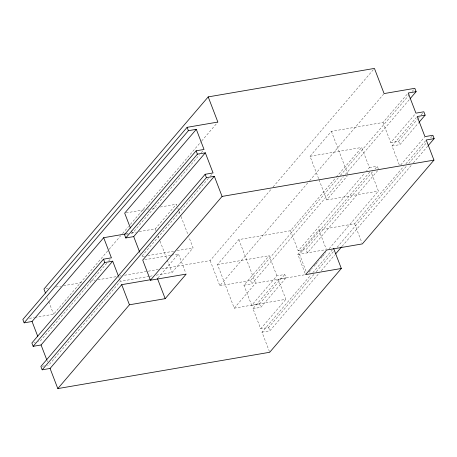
<?xml version="1.0" encoding="UTF-8"?>
<svg xmlns="http://www.w3.org/2000/svg" width="457" height="457" viewBox="0 0 457 457"><rect width="100%" height="100%" fill="white"/><g stroke="black" fill="none" stroke-linecap="round" stroke-linejoin="round"><path stroke-width="0.34" stroke-dasharray="2.29 1.71" d="M34.915 317.421L53.6 314.222L108.663 249.808M109.126 249.265L120.694 235.732M122.545 233.567L128.56 226.529M130.411 224.364L201.206 141.544M201.668 141.002L217.863 122.059M106.784 263.232L39.782 341.619L38.462 341.842M108.635 261.067L111.405 257.822M131.096 233.476L132.416 233.247L199.423 154.86M201.269 152.701L203.582 149.993M139.265 231.596L155.311 228.848L176.316 204.273L176.819 205.57M149.153 276.388L120.42 281.306L48.796 365.103L47.477 365.332M208.438 178.344L141.43 256.731L144.932 256.131M210.283 176.185L212.134 174.02M157.905 278.005L178.453 253.966L185.685 272.795M156.157 275.183L172.055 272.463L193.06 247.888L188.821 236.846M161.767 268.87L210.163 260.576L271.241 189.124M273.092 186.959L374.426 68.413M276.862 275.839L269.139 255.709L243.941 285.179L251.67 305.31L276.862 275.839L284.78 274.48L286.065 277.839L278.153 279.193L285.876 299.324L234.247 308.172L217.503 264.557L238.851 239.588L290.481 230.739L335.781 177.744M318.62 178.67L310.04 156.305L331.382 131.336L383.012 122.487L407.29 94.091M210.163 260.576L219.823 285.739L307.738 182.891M309.589 180.726L383.623 94.113M336.243 177.202L361.67 147.457L369.399 167.588L366.623 170.832M219.823 285.739L250.573 280.467L338.483 177.619M340.334 175.454L409.278 94.799M412.054 91.554L414.368 88.847M243.941 285.179L251.858 283.826L343.475 176.648M345.326 174.483L409.643 99.238M234.247 308.172L255.589 283.203L305.127 274.714M319.055 179.79L326.778 199.92L347.217 176.014M290.481 230.739L298.21 250.87L364.772 172.997M383.012 122.487L390.741 142.618L415.476 113.684M305.093 273.309L297.861 254.48L318.872 229.905L354.609 223.781L403.594 166.474M313.948 274.389L268.602 327.441L260.684 328.794L252.961 308.664L278.153 279.193M369.759 172.026L299.495 254.223L306.224 271.755M399.258 164.806L392.026 145.972L416.304 117.575M251.67 305.31L259.587 303.951L284.78 274.48M298.21 250.87L306.121 249.511L372.689 171.638M374.997 168.936L377.311 166.234L378.596 169.587M390.741 142.618L398.653 141.264L417.435 119.294M417.892 118.757L419.269 117.146M421.097 115.004L422.931 112.862M252.961 308.664L260.873 307.31L286.065 277.839M377.676 170.667L307.407 252.87L306.121 249.511M392.026 145.972L399.944 144.618L418.721 122.647M260.684 328.794L285.876 299.324M309.046 272.218L312.24 268.482M314.062 266.345L315.433 264.746M315.89 264.215L319.083 260.479M320.905 258.342L322.276 256.743M322.733 256.206L325.927 252.47M329.12 248.734L378.413 191.072L371.181 172.243M400.669 165.028L424.49 137.169M269.453 351.627L261.975 332.148L310.954 274.846M312.805 272.68L332.216 249.979M405.902 163.772L425.775 140.528M316.261 271.681L333.382 251.653M337.083 247.323L406.953 165.588M408.804 163.423L425.924 143.395M430.551 137.98L432.865 135.272M261.975 332.148L269.887 330.794L319.397 272.875M321.248 270.71L334.667 255.012M342.07 246.352L411.477 165.154M413.328 162.989L427.672 146.206M310.04 156.305L361.67 147.457M369.399 167.588L377.311 166.234M126.081 212.882L144.223 209.774M147.714 209.175L149.108 208.935M152.598 208.335L156.785 207.621M160.27 207.021L176.316 204.273M126.006 233.87L128.8 233.39M131.587 232.91L136.472 232.076M126.48 234.264L127.8 234.041M326.778 199.92L378.413 191.072M147.737 255.652L173.666 251.207M177.167 250.607L193.06 247.888M144.818 259.73L170.747 255.286M171.449 255.166L178.453 253.966M46.043 288.698L48.151 288.338M55.863 287.019L60.775 286.173M63.58 285.694L82.517 282.449M90.229 281.129L95.142 280.284M97.947 279.804L116.181 276.679M119.688 276.079L121.088 275.839M124.595 275.24L158.962 269.35M217.503 264.557L269.139 255.709M149.85 276.268L153.358 275.662M297.861 254.48L325.892 249.676M29.448 318.358L34.224 317.541M33.841 342.636L35.16 342.407M42.198 366.234L44.837 365.783M398.653 141.264L399.944 144.618M331.382 131.336L347.874 174.3M354.609 223.781L361.835 242.61M318.872 229.905L326.349 249.385M238.851 239.588L255.589 283.203M250.573 280.467L251.858 283.826M259.587 303.951L260.873 307.31M268.602 327.441L269.887 330.794M177.813 208.169L178.813 210.763M179.058 211.414L180.806 215.961M181.058 216.607L187.827 234.247M155.311 228.848L156.557 232.093M158.053 235.989L159.796 240.536M160.047 241.187L167.068 259.473M167.319 260.124L172.055 272.463M131.416 230.654L132.416 233.247M139.682 252.19L140.185 253.486M118.677 276.765L119.174 278.062M119.426 278.713L120.42 281.306M47.248 297.667L48.516 300.98M48.768 301.643L53.6 314.222M47.048 360.556L47.545 361.858"/><path stroke-width="0.69" d="M410.106 98.695L416.121 91.663L414.83 88.304L384.086 93.576L374.426 68.413L208.203 96.895L43.941 289.058L45.466 293.034M208.203 96.895L217.863 122.059L187.113 127.326L22.85 319.489L24.135 322.848L32.053 321.488L103.682 237.697L125.309 233.99M24.135 322.848L188.398 130.679L196.316 129.325L204.039 149.456L196.127 150.81L124.498 234.607L125.789 237.96L133.701 236.606L205.33 152.809L213.059 172.94L205.142 174.294L40.879 366.457L42.17 369.816L50.081 368.456L121.711 284.665L150.439 279.741M196.316 129.325L124.687 213.122L130.422 228.054M103.682 237.697L111.405 257.822L103.493 259.182L31.864 342.973L33.155 346.332L41.067 344.972L112.696 261.181L118.426 276.114M33.155 346.332L104.779 262.535L112.696 261.181M125.789 237.96L197.413 154.163L205.33 152.809M42.17 369.816L206.427 177.653L214.344 176.293L222.073 196.424L150.444 280.215L142.715 260.09L214.344 176.293M50.081 368.456L57.811 388.587L129.434 304.79L165.177 298.667L186.182 274.091L150.444 280.215M419.183 122.11L425.136 115.147L423.845 111.788L415.933 113.147L408.204 93.017L416.121 91.663M335.592 253.926L341.608 246.889M428.135 145.669L434.15 138.631L432.865 135.272L424.947 136.632L417.218 116.501L425.136 115.147M333.599 248.357L341.328 268.482L269.699 352.278L57.811 388.587M434.15 138.631L426.238 139.985L433.961 160.116L362.332 243.907L326.595 250.03L305.59 274.606L341.328 268.482M222.073 196.424L433.961 160.116M187.113 127.326L188.398 130.679M196.127 150.81L197.413 154.163M205.142 174.294L206.427 177.653M157.448 278.542L165.177 298.667M133.701 236.606L139.436 251.539M121.711 284.665L129.434 304.79M103.493 259.182L104.779 262.535M32.053 321.488L37.788 336.426M41.067 344.972L46.803 359.91"/></g></svg>
